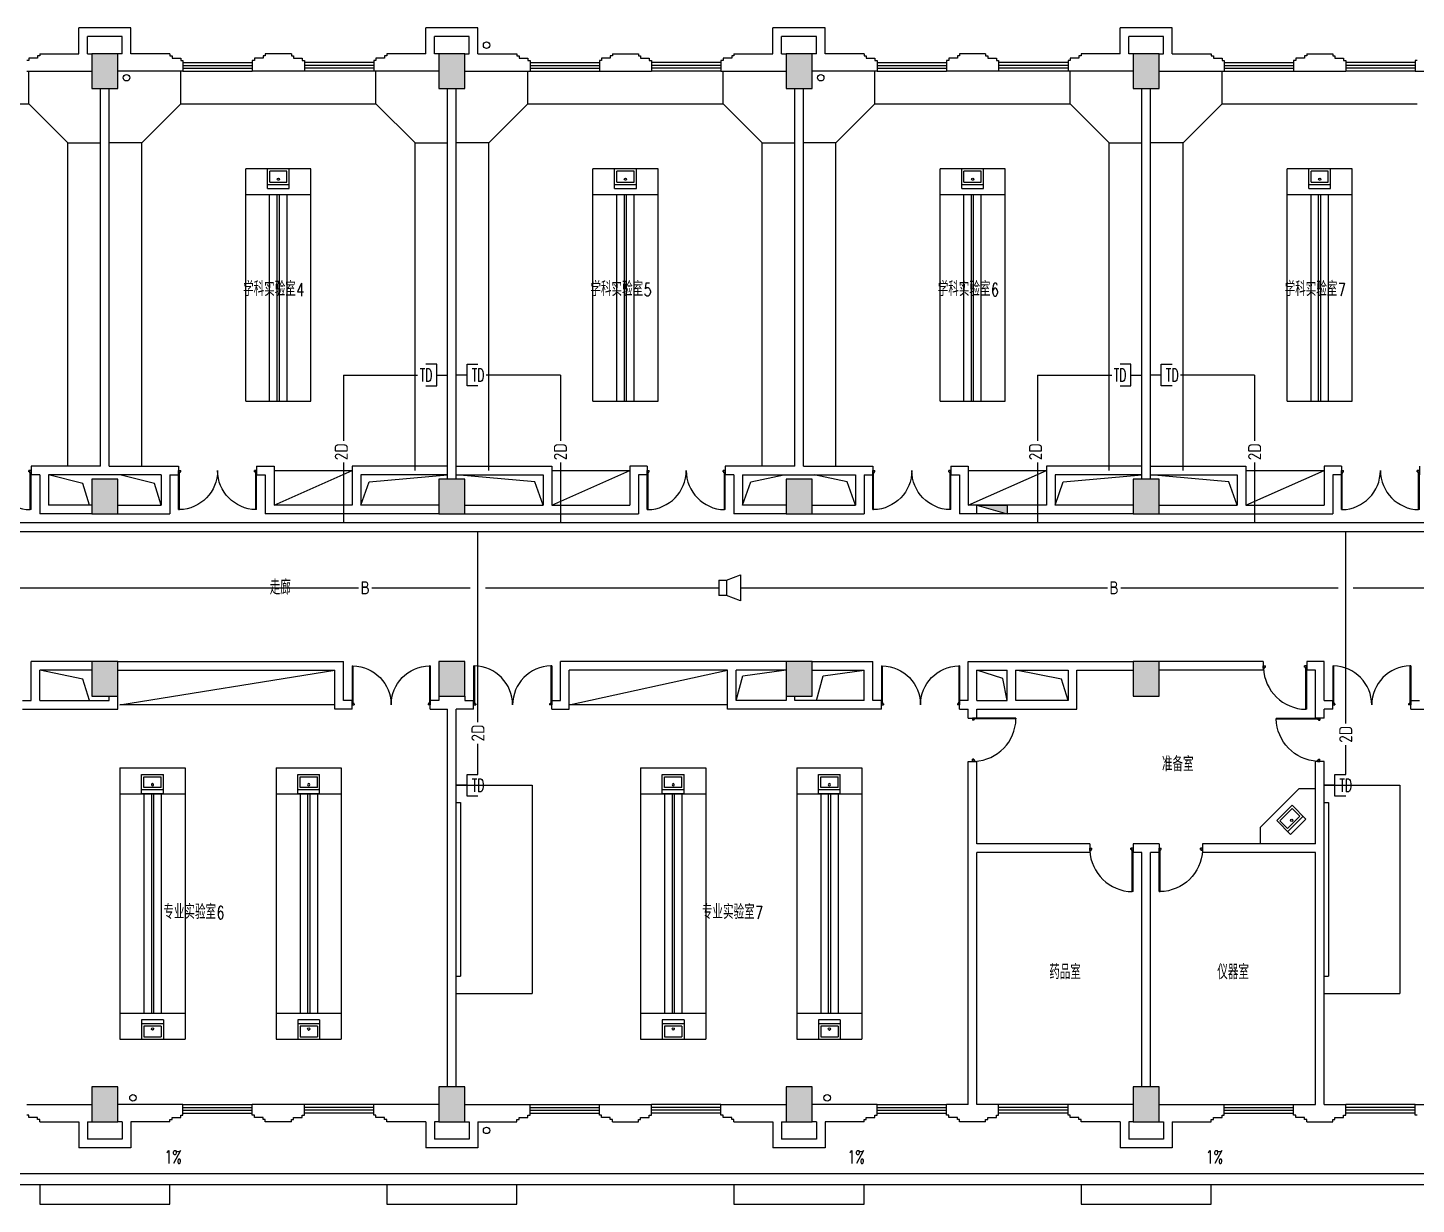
# Model space of a CAD drawing. Extents: x 190999 to 834799, y -200814 to 215286.
# Drawn here: x 586010 to 618010, y -68145 to -41044 of the extents above; entities that cross this region are included whole.
import ezdxf
from ezdxf.enums import TextEntityAlignment as Align

# ---------------------------------------------------------------- set-up
doc = ezdxf.new("R2010")
doc.units = 0
doc.header["$LTSCALE"] = 1000
doc.header["$MEASUREMENT"] = 0
for name, color, linetype in [('00-EQUIP', 3, 'Continuous'), ('00-SIG_TEXT', 7, 'Continuous'), ('00-WIRE-4', 6, 'Continuous'), ('A-墙线', 2, 'Continuous'), ('A-外包装修', 250, 'Continuous'), ('A-外窗', 145, 'Continuous'), ('A-家具', 250, 'Continuous'), ('A-门', 167, 'Continuous'), ('COLUMN', 2, 'Continuous'), ('EQUIP_消火栓', 6, 'Continuous'), ('PUB_HATCH', 250, 'Continuous'), ('PUB_TEXT', 7, 'Continuous'), ('屋面排水', 7, 'Continuous'), ('房间名称', 7, 'Continuous'), ('桥架', 1, 'Continuous'), ('洞口线', 177, 'Continuous'), ('雨水管', 3, 'Continuous'), ('雨水管口', 1, 'Continuous')]:
    doc.layers.add(name, color=color, linetype=linetype)
doc.styles.add('-GBCBIGGBENOR', font='GBENOR.shx', dxfattribs={"bigfont": 'GBCBIG.shx'})
doc.styles.add('_COMPLEX', font='COMPLEX.shx', dxfattribs={"width": 0.5})
doc.styles.add('_TCH_DIM', font='SIMPLEX', dxfattribs={"bigfont": 'GBCBIG'})
doc.styles.get("Standard").update_dxf_attribs({"font": 'simhei.ttf'})
doc.styles.add('zz-1', font='arial.ttf', dxfattribs={"width": 0.8})

# ---------------------------------------------------------------- blocks, each defined once
blk = doc.blocks.new('m1000')
at = {"layer": 'A-墙线'}
for p, q in [((0, 0), (0, 200)), ((1000, 0), (1000, 200))]:
    blk.add_line(p, q, dxfattribs=at)
at = {"layer": 'A-门'}
for p, q in [((0, 1100), (0, 100)), ((0, 1100), (20, 1100)), ((20, 1100), (20, 150)), ((0, 150), (30, 150)), ((0, 100), (50, 100)), ((30, 150), (30, 130)), ((30, 130), (50, 130)), ((50, 130), (50, 100)), ((950, 130), (950, 100)), ((970, 130), (950, 130)), ((1000, 100), (950, 100)), ((970, 150), (970, 130)), ((1000, 150), (970, 150)), ((1000, 150), (1000, 100))]:
    blk.add_line(p, q, dxfattribs=at)
blk.add_arc((0, 100), 1000, 2.866, 88.854, dxfattribs=at)
blk = doc.blocks.new('m1800')
at = {"layer": 'A-墙线'}
for p, q in [((-900, -100), (-900, 100)), ((900, -100), (900, 100))]:
    blk.add_line(p, q, dxfattribs=at)
at = {"layer": 'A-门'}
for p, q in [((-900, 900), (-900, 0)), ((-900, 900), (-880, 900)), ((-880, 900), (-880, 50)), ((880, 900), (880, 50)), ((900, 900), (880, 900)), ((900, 900), (900, 0)), ((-900, 50), (-870, 50)), ((-900, 0), (-850, 0)), ((-870, 50), (-870, 30)), ((-870, 30), (-850, 30)), ((-850, 30), (-850, 0)), ((850, 30), (850, 0)), ((870, 30), (850, 30)), ((900, 0), (850, 0)), ((870, 50), (870, 30)), ((900, 50), (870, 50))]:
    blk.add_line(p, q, dxfattribs=at)
for centre, start, end in [((-900, 0), 0, 88.7267), ((900, 0), 91.2733, 180)]:
    blk.add_arc(centre, 900, start, end, dxfattribs=at)
blk = doc.blocks.new('$TwtSys$00000434')
for p, q in [((-0.5, 0.5), (-0.5, -0.5)), ((-0.5, -0.5), (0.5, 0.5)), ((0.5, 0.5), (-0.5, 0.5)), ((0.5, -0.5), (0.5, 0.5)), ((-0.5, -0.5), (0.5, -0.5))]:
    blk.add_line(p, q)
blk.add_solid([(0.5, -0.5), (0.5, 0.5), (-0.5, -0.5)])
blk = doc.blocks.new('$plan$00001609')
at = {"linetype": 'Continuous'}
for p, q in [((0, -251), (0, 251)), ((0, 251), (450, 251)), ((93, -251), (93, 251)), ((146, -199), (146, 199)), ((146, 199), (397, 199)), ((397, 199), (397, -199)), ((450, 251), (450, -251)), ((0, -251), (450, -251)), ((146, -199), (397, -199))]:
    blk.add_line(p, q, dxfattribs=at)
blk.add_line((238, 2), (238, 0))
blk.add_arc((212, 0), 26, 4.716, 0, dxfattribs=at)
at = {"style": 'zz-1'}
for tag in ['YSIZE', 'XSIZE']:
    blk.add_attdef(tag, (0, 0), '', height=0.5, dxfattribs=at)
blk = doc.blocks.new('_LINKPT1')
at = {"color": 0}
blk.add_line((0, 0), (0, 0), dxfattribs=at)
blk = doc.blocks.new('IO37IMB6')
for p, q in [((-0.5, 0.499), (-0.5, 0.999)), ((0.5, 0.999), (0.5, 0.499)), ((0.5, 0.499), (-0.5, 0.499)), ((0, 0.5), (0, 0))]:
    blk.add_line(p, q)
at = {"xscale": 0.002, "yscale": 0.002, "zscale": 0.002}
for p in [(0, 1.384), (-0.5, 0.499), (0, 0), (0.5, 0.499)]:
    blk.add_blockref('_LINKPT1', p, dxfattribs=at)
at = {"style": '_COMPLEX', "width": 0.6, "flags": 8}
blk.add_attdef('$TEXT$', text='', height=0.6, dxfattribs=at).set_placement((0, 1), align=Align.MIDDLE_CENTER)
at = {"flags": 9}
blk.add_attdef('A', (0, 0), '', height=0.00002, dxfattribs=at)
blk = doc.blocks.new('OS28WV87')
for p, q in [((0, 0.35), (0, -0.35)), ((0, 0.35), (0.35, 0.35)), ((0.35, 0.35), (1, 0.6)), ((0.35, 0.35), (0.35, -0.35)), ((1, 0.6), (1, -0.6)), ((0.35, -0.35), (0, -0.35)), ((1, -0.6), (0.35, -0.35))]:
    blk.add_line(p, q)
at = {"xscale": 0.002, "yscale": 0.002, "zscale": 0.002}
for p in [(0, 0), (0.175, 0.35), (1, 0), (0.175, -0.35)]:
    blk.add_blockref('_LINKPT1', p, dxfattribs=at)
at = {"flags": 9}
blk.add_attdef('A', (0, 0), '', height=0.00002, dxfattribs=at)

msp = doc.modelspace()

# ---------------------------------------------------------------- hatches: boundary and pattern name
at = {"layer": 'PUB_HATCH'}
for points in [[(587484.6, -42444.4), (588084.6, -42444.4), (588084.6, -41644.4), (587484.6, -41644.4)], [(595484.6, -42444.4), (596084.6, -42444.4), (596084.6, -41644.4), (595484.6, -41644.4)], [(603484.6, -42444.4), (604084.6, -42444.4), (604084.6, -41644.4), (603484.6, -41644.4)], [(611484.6, -42444.4), (612084.6, -42444.4), (612084.6, -41644.4), (611484.6, -41644.4)], [(587484.6, -52244.4), (588084.6, -52244.4), (588084.6, -51444.4), (587484.6, -51444.4)], [(595484.6, -52244.4), (596084.6, -52244.4), (596084.6, -51444.4), (595484.6, -51444.4)], [(603484.6, -52244.4), (604084.6, -52244.4), (604084.6, -51444.4), (603484.6, -51444.4)], [(611484.6, -52244.4), (612084.6, -52244.4), (612084.6, -51444.4), (611484.6, -51444.4)], [(587484.6, -56444.4), (588084.6, -56444.4), (588084.6, -55644.4), (587484.6, -55644.4)], [(595484.6, -56444.4), (596084.6, -56444.4), (596084.6, -55644.4), (595484.6, -55644.4)], [(603484.6, -56444.4), (604084.6, -56444.4), (604084.6, -55644.4), (603484.6, -55644.4)], [(611484.6, -56444.4), (612084.6, -56444.4), (612084.6, -55644.4), (611484.6, -55644.4)], [(587484.6, -66244.4), (588084.6, -66244.4), (588084.6, -65444.4), (587484.6, -65444.4)], [(595484.6, -66244.4), (596084.6, -66244.4), (596084.6, -65444.4), (595484.6, -65444.4)], [(603484.6, -66244.4), (604084.6, -66244.4), (604084.6, -65444.4), (603484.6, -65444.4)], [(611484.6, -66244.4), (612084.6, -66244.4), (612084.6, -65444.4), (611484.6, -65444.4)]]:
    msp.add_hatch(color=256, dxfattribs=at).paths.add_polyline_path(points)

# ---------------------------------------------------------------- linework, layer by layer
at = {"layer": '00-WIRE-4'}
for p, q in [((593284.6, -49044.4), (593284.6, -50560.3)), ((593284.6, -49044.4), (594992.7, -49044.4)), ((598284.6, -49044.4), (596576.4, -49044.4)), ((598284.6, -49044.4), (598284.6, -50560.3)), ((609284.6, -49044.4), (609284.6, -50560.3)), ((609284.6, -49044.4), (610992.7, -49044.4)), ((614284.6, -49044.4), (612576.4, -49044.4)), ((614284.6, -49044.4), (614284.6, -50560.3)), ((593284.6, -51060.9), (593284.6, -52444.4)), ((598284.6, -51060.9), (598284.6, -52444.4)), ((609284.6, -51060.9), (609284.6, -52444.4)), ((614284.6, -51060.9), (614284.6, -52444.4)), ((596384.1, -57039.1), (596384.1, -52644.4)), ((616384.1, -57068.1), (616384.1, -52644.4)), ((585134.6, -53944.4), (593635.5, -53944.4)), ((593940.5, -53944.4), (596209.1, -53944.4)), ((596559.1, -53944.4), (601934.6, -53944.4)), ((602434.6, -53944.4), (610893.7, -53944.4)), ((611198.7, -53944.4), (616209.1, -53944.4)), ((616559.1, -53944.4), (619234.6, -53944.4)), ((596384.1, -58244.4), (596384.1, -57539.7)), ((616384.1, -58244.4), (616384.1, -57568.7))]:
    msp.add_line(p, q, dxfattribs=at)
at = {"layer": 'A-墙线'}
for p, q in [((588384.6, -41044.4), (587184.6, -41044.4)), ((587184.6, -41644.4), (587184.6, -41044.4)), ((588184.6, -41244.4), (587384.6, -41244.4)), ((587384.6, -41644.4), (587384.6, -41244.4)), ((588184.6, -41644.4), (588184.6, -41244.4)), ((588384.6, -41644.4), (588384.6, -41044.4)), ((596384.6, -41044.4), (595184.6, -41044.4)), ((595184.6, -41644.4), (595184.6, -41044.4)), ((596184.6, -41244.4), (595384.6, -41244.4)), ((595384.6, -41644.4), (595384.6, -41244.4)), ((596184.6, -41644.4), (596184.6, -41244.4)), ((596384.6, -41644.4), (596384.6, -41044.4)), ((604384.6, -41044.4), (603184.6, -41044.4)), ((603184.6, -41644.4), (603184.6, -41044.4)), ((604184.6, -41244.4), (603384.6, -41244.4)), ((603384.6, -41644.4), (603384.6, -41244.4)), ((604184.6, -41644.4), (604184.6, -41244.4)), ((604384.6, -41644.4), (604384.6, -41044.4)), ((612384.6, -41044.4), (611184.6, -41044.4)), ((611184.6, -41644.4), (611184.6, -41044.4)), ((612184.6, -41244.4), (611384.6, -41244.4)), ((611384.6, -41644.4), (611384.6, -41244.4)), ((612184.6, -41644.4), (612184.6, -41244.4)), ((612384.6, -41644.4), (612384.6, -41044.4)), ((586034.6, -41794.4), (585984.6, -41794.4)), ((586034.6, -41744.4), (586034.6, -41794.4)), ((586234.6, -41744.4), (586034.6, -41744.4)), ((586234.6, -41694.4), (586234.6, -41744.4)), ((586284.6, -41694.4), (586234.6, -41694.4)), ((586284.6, -41644.4), (587184.6, -41644.4)), ((586284.6, -41644.4), (586284.6, -41694.4)), ((587384.6, -41644.4), (587484.6, -41644.4)), ((588184.6, -41644.4), (588084.6, -41644.4)), ((589284.6, -41644.4), (588384.6, -41644.4)), ((589284.6, -41644.4), (589284.6, -41694.4)), ((589284.6, -41694.4), (589334.6, -41694.4)), ((589334.6, -41694.4), (589334.6, -41744.4)), ((589334.6, -41744.4), (589534.6, -41744.4)), ((589534.6, -41744.4), (589534.6, -41794.4)), ((589534.6, -41794.4), (589584.6, -41794.4)), ((589584.6, -41794.4), (589584.6, -42044.4)), ((591234.6, -41794.4), (591184.6, -41794.4)), ((591184.6, -41794.4), (591184.6, -42044.4)), ((591234.6, -41744.4), (591234.6, -41794.4)), ((591434.6, -41744.4), (591234.6, -41744.4)), ((591434.6, -41694.4), (591434.6, -41744.4)), ((591484.6, -41694.4), (591434.6, -41694.4)), ((592084.6, -41644.4), (591484.6, -41644.4)), ((591484.6, -41644.4), (591484.6, -41694.4)), ((592084.6, -41644.4), (592084.6, -41694.4)), ((592084.6, -41694.4), (592134.6, -41694.4)), ((592134.6, -41694.4), (592134.6, -41744.4)), ((592134.6, -41744.4), (592334.6, -41744.4)), ((592334.6, -41744.4), (592334.6, -41794.4)), ((592334.6, -41794.4), (592384.6, -41794.4)), ((592384.6, -41794.4), (592384.6, -42044.4)), ((594034.6, -41794.4), (593984.6, -41794.4)), ((593984.6, -41794.4), (593984.6, -42044.4)), ((594034.6, -41744.4), (594034.6, -41794.4)), ((594234.6, -41744.4), (594034.6, -41744.4)), ((594234.6, -41694.4), (594234.6, -41744.4)), ((594284.6, -41694.4), (594234.6, -41694.4)), ((595184.6, -41644.4), (594284.6, -41644.4)), ((594284.6, -41644.4), (594284.6, -41694.4)), ((595484.6, -41644.4), (595384.6, -41644.4)), ((596084.6, -41644.4), (596184.6, -41644.4)), ((596384.6, -41644.4), (597284.6, -41644.4)), ((597284.6, -41644.4), (597284.6, -41694.4)), ((597284.6, -41694.4), (597334.6, -41694.4)), ((597334.6, -41694.4), (597334.6, -41744.4)), ((597334.6, -41744.4), (597534.6, -41744.4)), ((597534.6, -41744.4), (597534.6, -41794.4)), ((597534.6, -41794.4), (597584.6, -41794.4)), ((597584.6, -41794.4), (597584.6, -42044.4)), ((599234.6, -41794.4), (599184.6, -41794.4)), ((599184.6, -41794.4), (599184.6, -42044.4)), ((599234.6, -41744.4), (599234.6, -41794.4)), ((599434.6, -41744.4), (599234.6, -41744.4)), ((599434.6, -41694.4), (599434.6, -41744.4)), ((599484.6, -41694.4), (599434.6, -41694.4)), ((599484.6, -41644.4), (600084.6, -41644.4)), ((599484.6, -41644.4), (599484.6, -41694.4)), ((600084.6, -41644.4), (600084.6, -41694.4)), ((600084.6, -41694.4), (600134.6, -41694.4)), ((600134.6, -41694.4), (600134.6, -41744.4)), ((600134.6, -41744.4), (600334.6, -41744.4)), ((600334.6, -41744.4), (600334.6, -41794.4)), ((600334.6, -41794.4), (600384.6, -41794.4)), ((600384.6, -41794.4), (600384.6, -42044.4)), ((602034.6, -41794.4), (601984.6, -41794.4)), ((601984.6, -41794.4), (601984.6, -42044.4)), ((602034.6, -41744.4), (602034.6, -41794.4)), ((602234.6, -41744.4), (602034.6, -41744.4)), ((602234.6, -41694.4), (602234.6, -41744.4)), ((602284.6, -41694.4), (602234.6, -41694.4)), ((602284.6, -41644.4), (603184.6, -41644.4)), ((602284.6, -41644.4), (602284.6, -41694.4)), ((603384.6, -41644.4), (603484.6, -41644.4)), ((604184.6, -41644.4), (604084.6, -41644.4)), ((605284.6, -41644.4), (604384.6, -41644.4)), ((605284.6, -41644.4), (605284.6, -41694.4)), ((605284.6, -41694.4), (605334.6, -41694.4)), ((605334.6, -41694.4), (605334.6, -41744.4)), ((605334.6, -41744.4), (605534.6, -41744.4)), ((605534.6, -41744.4), (605534.6, -41794.4)), ((605534.6, -41794.4), (605584.6, -41794.4)), ((605584.6, -41794.4), (605584.6, -42044.4)), ((607234.6, -41794.4), (607184.6, -41794.4)), ((607184.6, -41794.4), (607184.6, -42044.4)), ((607234.6, -41744.4), (607234.6, -41794.4)), ((607434.6, -41744.4), (607234.6, -41744.4)), ((607434.6, -41694.4), (607434.6, -41744.4)), ((607484.6, -41694.4), (607434.6, -41694.4)), ((608084.6, -41644.4), (607484.6, -41644.4)), ((607484.6, -41644.4), (607484.6, -41694.4)), ((608084.6, -41644.4), (608084.6, -41694.4)), ((608084.6, -41694.4), (608134.6, -41694.4)), ((608134.6, -41694.4), (608134.6, -41744.4)), ((608134.6, -41744.4), (608334.6, -41744.4)), ((608334.6, -41744.4), (608334.6, -41794.4)), ((608334.6, -41794.4), (608384.6, -41794.4)), ((608384.6, -41794.4), (608384.6, -42044.4)), ((610034.6, -41794.4), (609984.6, -41794.4)), ((609984.6, -41794.4), (609984.6, -42044.4)), ((610034.6, -41744.4), (610034.6, -41794.4)), ((610234.6, -41744.4), (610034.6, -41744.4)), ((610234.6, -41694.4), (610234.6, -41744.4)), ((610284.6, -41694.4), (610234.6, -41694.4)), ((611184.6, -41644.4), (610284.6, -41644.4)), ((610284.6, -41644.4), (610284.6, -41694.4)), ((611484.6, -41644.4), (611384.6, -41644.4)), ((612084.6, -41644.4), (612184.6, -41644.4)), ((612384.6, -41644.4), (613284.6, -41644.4)), ((613284.6, -41644.4), (613284.6, -41694.4)), ((613284.6, -41694.4), (613334.6, -41694.4)), ((613334.6, -41694.4), (613334.6, -41744.4)), ((613334.6, -41744.4), (613534.6, -41744.4)), ((613534.6, -41744.4), (613534.6, -41794.4)), ((613534.6, -41794.4), (613584.6, -41794.4)), ((613584.6, -41794.4), (613584.6, -42044.4)), ((615234.6, -41794.4), (615184.6, -41794.4)), ((615184.6, -41794.4), (615184.6, -42044.4)), ((615234.6, -41744.4), (615234.6, -41794.4)), ((615434.6, -41744.4), (615234.6, -41744.4)), ((615434.6, -41694.4), (615434.6, -41744.4)), ((615484.6, -41694.4), (615434.6, -41694.4)), ((615484.6, -41644.4), (616084.6, -41644.4)), ((615484.6, -41644.4), (615484.6, -41694.4)), ((616084.6, -41644.4), (616084.6, -41694.4)), ((616084.6, -41694.4), (616134.6, -41694.4)), ((616134.6, -41694.4), (616134.6, -41744.4)), ((616134.6, -41744.4), (616334.6, -41744.4)), ((616334.6, -41744.4), (616334.6, -41794.4)), ((616334.6, -41794.4), (616384.6, -41794.4)), ((616384.6, -41794.4), (616384.6, -42044.4)), ((618034.6, -41794.4), (617984.6, -41794.4)), ((617984.6, -41794.4), (617984.6, -42044.4)), ((585984.6, -42044.4), (587484.6, -42044.4)), ((589584.6, -42044.4), (588084.6, -42044.4)), ((592384.6, -42044.4), (591184.6, -42044.4)), ((595484.6, -42044.4), (593984.6, -42044.4)), ((596084.6, -42044.4), (597584.6, -42044.4)), ((599184.6, -42044.4), (600384.6, -42044.4)), ((601984.6, -42044.4), (603484.6, -42044.4)), ((605584.6, -42044.4), (604084.6, -42044.4)), ((608384.6, -42044.4), (607184.6, -42044.4)), ((611484.6, -42044.4), (609984.6, -42044.4)), ((612084.6, -42044.4), (613584.6, -42044.4)), ((615184.6, -42044.4), (616384.6, -42044.4)), ((617984.6, -42044.4), (619484.6, -42044.4)), ((587684.6, -51144.4), (587684.6, -42444.4)), ((587884.6, -51144.4), (587884.6, -42444.4)), ((595684.6, -51444.4), (595684.6, -42444.4)), ((595884.6, -51444.4), (595884.6, -42444.4)), ((603684.6, -51144.4), (603684.6, -42444.4)), ((603884.6, -51144.4), (603884.6, -42444.4)), ((611684.6, -51444.4), (611684.6, -42444.4)), ((611884.6, -51444.4), (611884.6, -42444.4)), ((587684.6, -51144.4), (586084.6, -51144.4)), ((587884.6, -51144.4), (589484.6, -51144.4)), ((591284.6, -51144.4), (591684.6, -51144.4)), ((591684.6, -51144.4), (591684.6, -52044.4)), ((600284.6, -51144.4), (599884.6, -51144.4)), ((599884.6, -51144.4), (599884.6, -52044.4)), ((603684.6, -51144.4), (602084.6, -51144.4)), ((603884.6, -51144.4), (605484.6, -51144.4)), ((607284.6, -51144.4), (607684.6, -51144.4)), ((607684.6, -51144.4), (607684.6, -52044.4)), ((616284.6, -51144.4), (615884.6, -51144.4)), ((615884.6, -51144.4), (615884.6, -52044.4)), ((586284.6, -51344.4), (586084.6, -51344.4)), ((586284.6, -51344.4), (586284.6, -52244.4)), ((589084.6, -51344.4), (586484.6, -51344.4)), ((586484.6, -51344.4), (586484.6, -52044.4)), ((589084.6, -51344.4), (589084.6, -52044.4)), ((589284.6, -51344.4), (589484.6, -51344.4)), ((589284.6, -51344.4), (589284.6, -52244.4)), ((591284.6, -51344.4), (591484.6, -51344.4)), ((591484.6, -51344.4), (591484.6, -52244.4)), ((600284.6, -51344.4), (600084.6, -51344.4)), ((600084.6, -51344.4), (600084.6, -52244.4)), ((602284.6, -51344.4), (602084.6, -51344.4)), ((602284.6, -51344.4), (602284.6, -52244.4)), ((602484.6, -51344.4), (605084.6, -51344.4)), ((602484.6, -51344.4), (602484.6, -52044.4)), ((605084.6, -51344.4), (605084.6, -52044.4)), ((605284.6, -51344.4), (605484.6, -51344.4)), ((605284.6, -51344.4), (605284.6, -52244.4)), ((607284.6, -51344.4), (607484.6, -51344.4)), ((607484.6, -51344.4), (607484.6, -52244.4)), ((616284.6, -51344.4), (616084.6, -51344.4)), ((616084.6, -51344.4), (616084.6, -52244.4)), ((587484.6, -52044.4), (586484.6, -52044.4)), ((588084.6, -52044.4), (589084.6, -52044.4)), ((593484.6, -52044.4), (591684.6, -52044.4)), ((595484.6, -52044.4), (593684.6, -52044.4)), ((596084.6, -52044.4), (597884.6, -52044.4)), ((598084.6, -52044.4), (599884.6, -52044.4)), ((603484.6, -52044.4), (602484.6, -52044.4)), ((604084.6, -52044.4), (605084.6, -52044.4)), ((609484.6, -52044.4), (607684.6, -52044.4)), ((611484.6, -52044.4), (609684.6, -52044.4)), ((612084.6, -52044.4), (613884.6, -52044.4)), ((614084.6, -52044.4), (615884.6, -52044.4)), ((587484.6, -52244.4), (586284.6, -52244.4)), ((588084.6, -52244.4), (589284.6, -52244.4)), ((595484.6, -52244.4), (591484.6, -52244.4)), ((596084.6, -52244.4), (600084.6, -52244.4)), ((603484.6, -52244.4), (602284.6, -52244.4)), ((604084.6, -52244.4), (605284.6, -52244.4)), ((611484.6, -52244.4), (607484.6, -52244.4)), ((612084.6, -52244.4), (616084.6, -52244.4)), ((586084.6, -56544.4), (586084.6, -55644.4)), ((587484.6, -55644.4), (586084.6, -55644.4)), ((588084.6, -55644.4), (593284.6, -55644.4)), ((593284.6, -56544.4), (593284.6, -55644.4)), ((603484.6, -55644.4), (598284.6, -55644.4)), ((598284.6, -56544.4), (598284.6, -55644.4)), ((604084.6, -55644.4), (605484.6, -55644.4)), ((605484.6, -56544.4), (605484.6, -55644.4)), ((607684.6, -56544.4), (607684.6, -55644.4)), ((607684.6, -55644.4), (611484.6, -55644.4)), ((614484.6, -55644.4), (612084.6, -55644.4)), ((615884.6, -55644.4), (615484.6, -55644.4)), ((615884.6, -56544.4), (615884.6, -55644.4)), ((586284.6, -56544.4), (586284.6, -55844.4)), ((587484.6, -55844.4), (586284.6, -55844.4)), ((588084.6, -55844.4), (593084.6, -55844.4)), ((593084.6, -56744.4), (593084.6, -55844.4)), ((602134.6, -55844.4), (598484.6, -55844.4)), ((598484.6, -56744.4), (598484.6, -55844.4)), ((603484.6, -55844.4), (602334.6, -55844.4)), ((604084.6, -55844.4), (605284.6, -55844.4)), ((605284.6, -56544.4), (605284.6, -55844.4)), ((607884.6, -56544.4), (607884.6, -55844.4)), ((607884.6, -55844.4), (608584.6, -55844.4)), ((608784.6, -55844.4), (609984.6, -55844.4)), ((610184.6, -55844.4), (611484.6, -55844.4)), ((614484.6, -55844.4), (612084.6, -55844.4)), ((615684.6, -55844.4), (615484.6, -55844.4)), ((615684.6, -56944.4), (615684.6, -55844.4)), ((585884.6, -56544.4), (586084.6, -56544.4)), ((586284.6, -56544.4), (587884.6, -56544.4)), ((587884.6, -56544.4), (587884.6, -56444.4)), ((588084.6, -56744.4), (588084.6, -56444.4)), ((593484.6, -56544.4), (593284.6, -56544.4)), ((595484.6, -56544.4), (595284.6, -56544.4)), ((595484.6, -56444.4), (595484.6, -56544.4)), ((596084.6, -56444.4), (596084.6, -56544.4)), ((596084.6, -56544.4), (596284.6, -56544.4)), ((598084.6, -56544.4), (598284.6, -56544.4)), ((603684.6, -56544.4), (603684.6, -56444.4)), ((605284.6, -56544.4), (603684.6, -56544.4)), ((605684.6, -56544.4), (605484.6, -56544.4)), ((607684.6, -56544.4), (607484.6, -56544.4)), ((615884.6, -56544.4), (616084.6, -56544.4)), ((617884.6, -56544.4), (618084.6, -56544.4)), ((585884.6, -56744.4), (588084.6, -56744.4)), ((593484.6, -56744.4), (593084.6, -56744.4)), ((595284.6, -56744.4), (595684.6, -56744.4)), ((595684.6, -65444.4), (595684.6, -56744.4)), ((595884.6, -65444.4), (595884.6, -56744.4)), ((596284.6, -56744.4), (595884.6, -56744.4)), ((598084.6, -56744.4), (598484.6, -56744.4)), ((607484.6, -56744.4), (607684.6, -56744.4)), ((607684.6, -56944.4), (607684.6, -56744.4)), ((607884.6, -56944.4), (607884.6, -56744.4)), ((615884.6, -56944.4), (615884.6, -56744.4)), ((616084.6, -56744.4), (615884.6, -56744.4)), ((607684.6, -65844.4), (607684.6, -57944.4)), ((607884.6, -59844.4), (607884.6, -57944.4)), ((615684.6, -59844.4), (615684.6, -57944.4)), ((615884.6, -65844.4), (615884.6, -57944.4)), ((610484.6, -59844.4), (607884.6, -59844.4)), ((607884.6, -65844.4), (607884.6, -60044.4)), ((610484.6, -60044.4), (607884.6, -60044.4)), ((612084.6, -59844.4), (611484.6, -59844.4)), ((611684.6, -60044.4), (611484.6, -60044.4)), ((611684.6, -65444.4), (611684.6, -60044.4)), ((612084.6, -60044.4), (611884.6, -60044.4)), ((611884.6, -65444.4), (611884.6, -60044.4)), ((615684.6, -59844.4), (613084.6, -59844.4)), ((615684.6, -60044.4), (613084.6, -60044.4)), ((615684.6, -65844.4), (615684.6, -60044.4)), ((585984.6, -65844.4), (587484.6, -65844.4)), ((589584.6, -65844.4), (588084.6, -65844.4)), ((589584.6, -66094.4), (589584.6, -65844.4)), ((592384.6, -65844.4), (591184.6, -65844.4)), ((591184.6, -66094.4), (591184.6, -65844.4)), ((592384.6, -66094.4), (592384.6, -65844.4)), ((595484.6, -65844.4), (593984.6, -65844.4)), ((593984.6, -66094.4), (593984.6, -65844.4)), ((596084.6, -65844.4), (597584.6, -65844.4)), ((597584.6, -66094.4), (597584.6, -65844.4)), ((599184.6, -65844.4), (600384.6, -65844.4)), ((599184.6, -66094.4), (599184.6, -65844.4)), ((600384.6, -66094.4), (600384.6, -65844.4)), ((601984.6, -65844.4), (603484.6, -65844.4)), ((601984.6, -66094.4), (601984.6, -65844.4)), ((605584.6, -65844.4), (604084.6, -65844.4)), ((605584.6, -66094.4), (605584.6, -65844.4)), ((607684.6, -65844.4), (607184.6, -65844.4)), ((607184.6, -66094.4), (607184.6, -65844.4)), ((608384.6, -65844.4), (607884.6, -65844.4)), ((608384.6, -66094.4), (608384.6, -65844.4)), ((611484.6, -65844.4), (609984.6, -65844.4)), ((609984.6, -66094.4), (609984.6, -65844.4)), ((612084.6, -65844.4), (613584.6, -65844.4)), ((613584.6, -66094.4), (613584.6, -65844.4)), ((615184.6, -65844.4), (615684.6, -65844.4)), ((615184.6, -66094.4), (615184.6, -65844.4)), ((615884.6, -65844.4), (616384.6, -65844.4)), ((616384.6, -66094.4), (616384.6, -65844.4)), ((617984.6, -65844.4), (619484.6, -65844.4)), ((617984.6, -66094.4), (617984.6, -65844.4)), ((586034.6, -66094.4), (585984.6, -66094.4)), ((586034.6, -66144.4), (586034.6, -66094.4)), ((586234.6, -66144.4), (586034.6, -66144.4)), ((586234.6, -66194.4), (586234.6, -66144.4)), ((586284.6, -66194.4), (586234.6, -66194.4)), ((586284.6, -66244.4), (586284.6, -66194.4)), ((589284.6, -66244.4), (589284.6, -66194.4)), ((589284.6, -66194.4), (589334.6, -66194.4)), ((589334.6, -66194.4), (589334.6, -66144.4)), ((589334.6, -66144.4), (589534.6, -66144.4)), ((589534.6, -66094.4), (589584.6, -66094.4)), ((589534.6, -66144.4), (589534.6, -66094.4)), ((591234.6, -66094.4), (591184.6, -66094.4)), ((591234.6, -66144.4), (591234.6, -66094.4)), ((591434.6, -66144.4), (591234.6, -66144.4)), ((591434.6, -66194.4), (591434.6, -66144.4)), ((591484.6, -66194.4), (591434.6, -66194.4)), ((591484.6, -66244.4), (591484.6, -66194.4)), ((592084.6, -66244.4), (592084.6, -66194.4)), ((592084.6, -66194.4), (592134.6, -66194.4)), ((592134.6, -66194.4), (592134.6, -66144.4)), ((592134.6, -66144.4), (592334.6, -66144.4)), ((592334.6, -66094.4), (592384.6, -66094.4)), ((592334.6, -66144.4), (592334.6, -66094.4)), ((594034.6, -66094.4), (593984.6, -66094.4)), ((594034.6, -66144.4), (594034.6, -66094.4)), ((594234.6, -66144.4), (594034.6, -66144.4)), ((594234.6, -66194.4), (594234.6, -66144.4)), ((594284.6, -66194.4), (594234.6, -66194.4)), ((594284.6, -66244.4), (594284.6, -66194.4)), ((597284.6, -66244.4), (597284.6, -66194.4)), ((597284.6, -66194.4), (597334.6, -66194.4)), ((597334.6, -66194.4), (597334.6, -66144.4)), ((597334.6, -66144.4), (597534.6, -66144.4)), ((597534.6, -66094.4), (597584.6, -66094.4)), ((597534.6, -66144.4), (597534.6, -66094.4)), ((599234.6, -66094.4), (599184.6, -66094.4)), ((599234.6, -66144.4), (599234.6, -66094.4)), ((599434.6, -66144.4), (599234.6, -66144.4)), ((599434.6, -66194.4), (599434.6, -66144.4)), ((599484.6, -66194.4), (599434.6, -66194.4)), ((599484.6, -66244.4), (599484.6, -66194.4)), ((600084.6, -66244.4), (600084.6, -66194.4)), ((600084.6, -66194.4), (600134.6, -66194.4)), ((600134.6, -66194.4), (600134.6, -66144.4)), ((600134.6, -66144.4), (600334.6, -66144.4)), ((600334.6, -66094.4), (600384.6, -66094.4)), ((600334.6, -66144.4), (600334.6, -66094.4)), ((602034.6, -66094.4), (601984.6, -66094.4)), ((602034.6, -66144.4), (602034.6, -66094.4)), ((602234.6, -66144.4), (602034.6, -66144.4)), ((602234.6, -66194.4), (602234.6, -66144.4)), ((602284.6, -66194.4), (602234.6, -66194.4)), ((602284.6, -66244.4), (602284.6, -66194.4)), ((605284.6, -66244.4), (605284.6, -66194.4)), ((605284.6, -66194.4), (605334.6, -66194.4)), ((605334.6, -66194.4), (605334.6, -66144.4)), ((605334.6, -66144.4), (605534.6, -66144.4)), ((605534.6, -66094.4), (605584.6, -66094.4)), ((605534.6, -66144.4), (605534.6, -66094.4)), ((607234.6, -66094.4), (607184.6, -66094.4)), ((607234.6, -66144.4), (607234.6, -66094.4)), ((607434.6, -66144.4), (607234.6, -66144.4)), ((607434.6, -66194.4), (607434.6, -66144.4)), ((607484.6, -66194.4), (607434.6, -66194.4)), ((607484.6, -66244.4), (607484.6, -66194.4)), ((608084.6, -66244.4), (608084.6, -66194.4)), ((608084.6, -66194.4), (608134.6, -66194.4)), ((608134.6, -66194.4), (608134.6, -66144.4)), ((608134.6, -66144.4), (608334.6, -66144.4)), ((608334.6, -66094.4), (608384.6, -66094.4)), ((608334.6, -66144.4), (608334.6, -66094.4)), ((610034.6, -66094.4), (609984.6, -66094.4)), ((610034.6, -66144.4), (610034.6, -66094.4)), ((610234.6, -66144.4), (610034.6, -66144.4)), ((610234.6, -66194.4), (610234.6, -66144.4)), ((610284.6, -66194.4), (610234.6, -66194.4)), ((610284.6, -66244.4), (610284.6, -66194.4)), ((613284.6, -66244.4), (613284.6, -66194.4)), ((613284.6, -66194.4), (613334.6, -66194.4)), ((613334.6, -66194.4), (613334.6, -66144.4)), ((613334.6, -66144.4), (613534.6, -66144.4)), ((613534.6, -66094.4), (613584.6, -66094.4)), ((613534.6, -66144.4), (613534.6, -66094.4)), ((615234.6, -66094.4), (615184.6, -66094.4)), ((615234.6, -66144.4), (615234.6, -66094.4)), ((615434.6, -66144.4), (615234.6, -66144.4)), ((615434.6, -66194.4), (615434.6, -66144.4)), ((615484.6, -66194.4), (615434.6, -66194.4)), ((615484.6, -66244.4), (615484.6, -66194.4)), ((616084.6, -66244.4), (616084.6, -66194.4)), ((616084.6, -66194.4), (616134.6, -66194.4)), ((616134.6, -66194.4), (616134.6, -66144.4)), ((616134.6, -66144.4), (616334.6, -66144.4)), ((616334.6, -66094.4), (616384.6, -66094.4)), ((616334.6, -66144.4), (616334.6, -66094.4)), ((618034.6, -66094.4), (617984.6, -66094.4)), ((586284.6, -66244.4), (587184.6, -66244.4)), ((587184.6, -66244.4), (587184.6, -66844.4)), ((587384.6, -66244.4), (587484.6, -66244.4)), ((587384.6, -66244.4), (587384.6, -66644.4)), ((588184.6, -66244.4), (588084.6, -66244.4)), ((588184.6, -66244.4), (588184.6, -66644.4)), ((589284.6, -66244.4), (588384.6, -66244.4)), ((588384.6, -66244.4), (588384.6, -66844.4)), ((592084.6, -66244.4), (591484.6, -66244.4)), ((595184.6, -66244.4), (594284.6, -66244.4)), ((595184.6, -66244.4), (595184.6, -66844.4)), ((595484.6, -66244.4), (595384.6, -66244.4)), ((595384.6, -66244.4), (595384.6, -66644.4)), ((596084.6, -66244.4), (596184.6, -66244.4)), ((596184.6, -66244.4), (596184.6, -66644.4)), ((596384.6, -66244.4), (597284.6, -66244.4)), ((596384.6, -66244.4), (596384.6, -66844.4)), ((599484.6, -66244.4), (600084.6, -66244.4)), ((602284.6, -66244.4), (603184.6, -66244.4)), ((603184.6, -66244.4), (603184.6, -66844.4)), ((603384.6, -66244.4), (603484.6, -66244.4)), ((603384.6, -66244.4), (603384.6, -66644.4)), ((604184.6, -66244.4), (604084.6, -66244.4)), ((604184.6, -66244.4), (604184.6, -66644.4)), ((605284.6, -66244.4), (604384.6, -66244.4)), ((604384.6, -66244.4), (604384.6, -66844.4)), ((608084.6, -66244.4), (607484.6, -66244.4)), ((611184.6, -66244.4), (610284.6, -66244.4)), ((611184.6, -66244.4), (611184.6, -66844.4)), ((611484.6, -66244.4), (611384.6, -66244.4)), ((611384.6, -66244.4), (611384.6, -66644.4)), ((612084.6, -66244.4), (612184.6, -66244.4)), ((612184.6, -66244.4), (612184.6, -66644.4)), ((612384.6, -66244.4), (613284.6, -66244.4)), ((612384.6, -66244.4), (612384.6, -66844.4)), ((615484.6, -66244.4), (616084.6, -66244.4)), ((588384.6, -66844.4), (587184.6, -66844.4)), ((588184.6, -66644.4), (587384.6, -66644.4)), ((596384.6, -66844.4), (595184.6, -66844.4)), ((596184.6, -66644.4), (595384.6, -66644.4)), ((604384.6, -66844.4), (603184.6, -66844.4)), ((604184.6, -66644.4), (603384.6, -66644.4)), ((612384.6, -66844.4), (611184.6, -66844.4)), ((612184.6, -66644.4), (611384.6, -66644.4))]:
    msp.add_line(p, q, dxfattribs=at)
for points in [[(595684.6, -51144.4), (593484.6, -51144.4), (593484.6, -52044.4)], [(595884.6, -51144.4), (598084.6, -51144.4), (598084.6, -52044.4)], [(611684.6, -51144.4), (609484.6, -51144.4), (609484.6, -52044.4)], [(611884.6, -51144.4), (614084.6, -51144.4), (614084.6, -52044.4)], [(595684.6, -51344.4), (593684.6, -51344.4), (593684.6, -52044.4)], [(595884.6, -51344.4), (597884.6, -51344.4), (597884.6, -52044.4)], [(611684.6, -51344.4), (609684.6, -51344.4), (609684.6, -52044.4)], [(611884.6, -51344.4), (613884.6, -51344.4), (613884.6, -52044.4)], [(605684.6, -56744.4), (602134.6, -56744.4), (602134.6, -55844.4)], [(603484.6, -56444.4), (603484.6, -56544.4), (602334.6, -56544.4), (602334.6, -55844.4)], [(607884.6, -56544.4), (608584.6, -56544.4), (608584.6, -55844.4)], [(607884.6, -56744.4), (610184.6, -56744.4), (610184.6, -55844.4)], [(609984.6, -55844.4), (609984.6, -56544.4), (608784.6, -56544.4), (608784.6, -55844.4)], [(617884.6, -56744.4), (621934.6, -56744.4), (621934.6, -55844.4)]]:
    msp.add_lwpolyline(points, dxfattribs=at)
at = {"layer": 'A-外包装修'}
for p, q in [((629634.6, -67444.6), (565484.6, -67444.6)), ((629884.6, -67694.6), (565234.6, -67694.6))]:
    msp.add_line(p, q, dxfattribs=at)
for points in [[(586284.2, -67694.6), (586284.2, -68144.7), (589284.9, -68144.7), (589284.9, -67694.6)], [(594284.2, -67694.6), (594284.2, -68144.7), (597284.9, -68144.7), (597284.9, -67694.6)], [(602284.2, -67694.6), (602284.2, -68144.7), (605284.9, -68144.7), (605284.9, -67694.6)], [(610284.2, -67694.6), (610284.2, -68144.7), (613284.9, -68144.7), (613284.9, -67694.6)]]:
    msp.add_lwpolyline(points, dxfattribs=at)
at = {"layer": 'A-外窗'}
for p, q in [((589584.6, -41844.4), (591184.6, -41844.4)), ((589584.6, -41914.4), (591184.6, -41914.4)), ((593984.6, -41844.4), (592384.6, -41844.4)), ((593984.6, -41914.4), (592384.6, -41914.4)), ((597584.6, -41844.4), (599184.6, -41844.4)), ((597584.6, -41914.4), (599184.6, -41914.4)), ((601984.6, -41844.4), (600384.6, -41844.4)), ((601984.6, -41914.4), (600384.6, -41914.4)), ((605584.6, -41844.4), (607184.6, -41844.4)), ((605584.6, -41914.4), (607184.6, -41914.4)), ((609984.6, -41844.4), (608384.6, -41844.4)), ((609984.6, -41914.4), (608384.6, -41914.4)), ((613584.6, -41844.4), (615184.6, -41844.4)), ((613584.6, -41914.4), (615184.6, -41914.4)), ((617984.6, -41844.4), (616384.6, -41844.4)), ((617984.6, -41914.4), (616384.6, -41914.4)), ((589584.6, -41974.4), (591184.6, -41974.4)), ((589584.6, -42044.4), (591184.6, -42044.4)), ((593984.6, -41974.4), (592384.6, -41974.4)), ((593984.6, -42044.4), (592384.6, -42044.4)), ((597584.6, -41974.4), (599184.6, -41974.4)), ((597584.6, -42044.4), (599184.6, -42044.4)), ((601984.6, -41974.4), (600384.6, -41974.4)), ((601984.6, -42044.4), (600384.6, -42044.4)), ((605584.6, -41974.4), (607184.6, -41974.4)), ((605584.6, -42044.4), (607184.6, -42044.4)), ((609984.6, -41974.4), (608384.6, -41974.4)), ((609984.6, -42044.4), (608384.6, -42044.4)), ((613584.6, -41974.4), (615184.6, -41974.4)), ((613584.6, -42044.4), (615184.6, -42044.4)), ((617984.6, -41974.4), (616384.6, -41974.4)), ((617984.6, -42044.4), (616384.6, -42044.4)), ((589584.6, -65844.4), (591184.6, -65844.4)), ((589584.6, -65914.4), (591184.6, -65914.4)), ((593984.6, -65844.4), (592384.6, -65844.4)), ((593984.6, -65914.4), (592384.6, -65914.4)), ((597584.6, -65844.4), (599184.6, -65844.4)), ((597584.6, -65914.4), (599184.6, -65914.4)), ((601984.6, -65844.4), (600384.6, -65844.4)), ((601984.6, -65914.4), (600384.6, -65914.4)), ((605584.6, -65844.4), (607184.6, -65844.4)), ((605584.6, -65914.4), (607184.6, -65914.4)), ((609984.6, -65844.4), (608384.6, -65844.4)), ((609984.6, -65914.4), (608384.6, -65914.4)), ((613584.6, -65844.4), (615184.6, -65844.4)), ((613584.6, -65914.4), (615184.6, -65914.4)), ((617984.6, -65844.4), (616384.6, -65844.4)), ((617984.6, -65914.4), (616384.6, -65914.4)), ((589584.6, -65974.4), (591184.6, -65974.4)), ((589584.6, -66044.4), (591184.6, -66044.4)), ((593984.6, -65974.4), (592384.6, -65974.4)), ((593984.6, -66044.4), (592384.6, -66044.4)), ((597584.6, -65974.4), (599184.6, -65974.4)), ((597584.6, -66044.4), (599184.6, -66044.4)), ((601984.6, -65974.4), (600384.6, -65974.4)), ((601984.6, -66044.4), (600384.6, -66044.4)), ((605584.6, -65974.4), (607184.6, -65974.4)), ((605584.6, -66044.4), (607184.6, -66044.4)), ((609984.6, -65974.4), (608384.6, -65974.4)), ((609984.6, -66044.4), (608384.6, -66044.4)), ((613584.6, -65974.4), (615184.6, -65974.4)), ((613584.6, -66044.4), (615184.6, -66044.4)), ((617984.6, -65974.4), (616384.6, -65974.4)), ((617984.6, -66044.4), (616384.6, -66044.4))]:
    msp.add_line(p, q, dxfattribs=at)
at = {"layer": 'A-家具'}
for p, q in [((586034.6, -42794.4), (586034.6, -42044.4)), ((589534.6, -42794.4), (589534.6, -42044.4)), ((594034.6, -42794.4), (594034.6, -42044.4)), ((597534.6, -42794.4), (597534.6, -42044.4)), ((602034.6, -42794.4), (602034.6, -42044.4)), ((605534.6, -42794.4), (605534.6, -42044.4)), ((610034.6, -42794.4), (610034.6, -42044.4)), ((613534.6, -42794.4), (613534.6, -42044.4)), ((581534.6, -42794.4), (586034.6, -42794.4)), ((586034.6, -42794.4), (586934.6, -43694.4)), ((589534.6, -42794.4), (588634.6, -43694.4)), ((589534.6, -42794.4), (594034.6, -42794.4)), ((594034.6, -42794.4), (594934.6, -43694.4)), ((597534.6, -42794.4), (596634.6, -43694.4)), ((597534.6, -42794.4), (602034.6, -42794.4)), ((602034.6, -42794.4), (602934.6, -43694.4)), ((605534.6, -42794.4), (604634.6, -43694.4)), ((605534.6, -42794.4), (610034.6, -42794.4)), ((610034.6, -42794.4), (610934.6, -43694.4)), ((613534.6, -42794.4), (612634.6, -43694.4)), ((613534.6, -42794.4), (618034.6, -42794.4)), ((586934.6, -51144.4), (586934.6, -43694.4)), ((586934.6, -43694.4), (587684.6, -43694.4)), ((588634.6, -43694.4), (587884.6, -43694.4)), ((588634.6, -51144.4), (588634.6, -43694.4)), ((594934.6, -51244.4), (594934.6, -43694.4)), ((594934.6, -43694.4), (595684.6, -43694.4)), ((596634.6, -43694.4), (595884.6, -43694.4)), ((596634.6, -51244.4), (596634.6, -43694.4)), ((602934.6, -51144.4), (602934.6, -43694.4)), ((602934.6, -43694.4), (603684.6, -43694.4)), ((604634.6, -43694.4), (603884.6, -43694.4)), ((604634.6, -51144.4), (604634.6, -43694.4)), ((610934.6, -51244.4), (610934.6, -43694.4)), ((610934.6, -43694.4), (611684.6, -43694.4)), ((612634.6, -43694.4), (611884.6, -43694.4)), ((612634.6, -51244.4), (612634.6, -43694.4)), ((591034.6, -49644.4), (591034.6, -44294.4)), ((592534.6, -44294.4), (591034.6, -44294.4)), ((592534.6, -49644.4), (592534.6, -44294.4)), ((599034.6, -49644.4), (599034.6, -44294.4)), ((600534.6, -44294.4), (599034.6, -44294.4)), ((600534.6, -49644.4), (600534.6, -44294.4)), ((607034.6, -49644.4), (607034.6, -44294.4)), ((608534.6, -44294.4), (607034.6, -44294.4)), ((608534.6, -49644.4), (608534.6, -44294.4)), ((615034.6, -49644.4), (615034.6, -44294.4)), ((616534.6, -44294.4), (615034.6, -44294.4)), ((616534.6, -49644.4), (616534.6, -44294.4)), ((592534.6, -44894.4), (591034.6, -44894.4)), ((591584.6, -49644.4), (591584.6, -44894.4)), ((591759.6, -49644.4), (591759.6, -44894.4)), ((591809.6, -49644.4), (591809.6, -44894.4)), ((591984.6, -49644.4), (591984.6, -44894.4)), ((600534.6, -44894.4), (599034.6, -44894.4)), ((599584.6, -49644.4), (599584.6, -44894.4)), ((599759.6, -49644.4), (599759.6, -44894.4)), ((599809.6, -49644.4), (599809.6, -44894.4)), ((599984.6, -49644.4), (599984.6, -44894.4)), ((608534.6, -44894.4), (607034.6, -44894.4)), ((607584.6, -49644.4), (607584.6, -44894.4)), ((607759.6, -49644.4), (607759.6, -44894.4)), ((607809.6, -49644.4), (607809.6, -44894.4)), ((607984.6, -49644.4), (607984.6, -44894.4)), ((616534.6, -44894.4), (615034.6, -44894.4)), ((615584.6, -49644.4), (615584.6, -44894.4)), ((615759.6, -49644.4), (615759.6, -44894.4)), ((615809.6, -49644.4), (615809.6, -44894.4)), ((615984.6, -49644.4), (615984.6, -44894.4)), ((591034.6, -49644.4), (592534.6, -49644.4)), ((599034.6, -49644.4), (600534.6, -49644.4)), ((607034.6, -49644.4), (608534.6, -49644.4)), ((615034.6, -49644.4), (616534.6, -49644.4)), ((591684.6, -51244.4), (593484.6, -51244.4)), ((591684.6, -52044.4), (593484.6, -51244.4)), ((598084.6, -51244.4), (599884.6, -51244.4)), ((598084.6, -52044.4), (599884.6, -51244.4)), ((607684.6, -51244.4), (609484.6, -51244.4)), ((607684.6, -52044.4), (609484.6, -51244.4)), ((614084.6, -51244.4), (615884.6, -51244.4)), ((614084.6, -52044.4), (615884.6, -51244.4)), ((588134.6, -56644.4), (593084.6, -55844.4)), ((598484.6, -56644.4), (602134.6, -55844.4)), ((593084.6, -56644.4), (588134.6, -56644.4)), ((602134.6, -56644.4), (598484.6, -56644.4)), ((588134.6, -58094.4), (588134.6, -64344.4)), ((588134.6, -58094.4), (589634.6, -58094.4)), ((589634.6, -58094.4), (589634.6, -64344.4)), ((591734.6, -58094.4), (591734.6, -64344.4)), ((591734.6, -58094.4), (593234.6, -58094.4)), ((593234.6, -58094.4), (593234.6, -64344.4)), ((600134.6, -58094.4), (600134.6, -64344.4)), ((600134.6, -58094.4), (601634.6, -58094.4)), ((601634.6, -58094.4), (601634.6, -64344.4)), ((603734.6, -58094.4), (603734.6, -64344.4)), ((603734.6, -58094.4), (605234.6, -58094.4)), ((605234.6, -58094.4), (605234.6, -64344.4)), ((595884.6, -58494.4), (597634.6, -58494.4)), ((597634.6, -58494.4), (597634.6, -63294.4)), ((615884.6, -58494.4), (617634.6, -58494.4)), ((617634.6, -58494.4), (617634.6, -63294.4)), ((588134.6, -58694.4), (589634.6, -58694.4)), ((588684.6, -58694.4), (588684.6, -63744.4)), ((588859.6, -58694.4), (588859.6, -63744.4)), ((588909.6, -58694.4), (588909.6, -63744.4)), ((589084.6, -58694.4), (589084.6, -63744.4)), ((591734.6, -58694.4), (593234.6, -58694.4)), ((592284.6, -58694.4), (592284.6, -63744.4)), ((592459.6, -58694.4), (592459.6, -63744.4)), ((592509.6, -58694.4), (592509.6, -63744.4)), ((592684.6, -58694.4), (592684.6, -63744.4)), ((600134.6, -58694.4), (601634.6, -58694.4)), ((600684.6, -58694.4), (600684.6, -63744.4)), ((600859.6, -58694.4), (600859.6, -63744.4)), ((600909.6, -58694.4), (600909.6, -63744.4)), ((601084.6, -58694.4), (601084.6, -63744.4)), ((603734.6, -58694.4), (605234.6, -58694.4)), ((604284.6, -58694.4), (604284.6, -63744.4)), ((604459.6, -58694.4), (604459.6, -63744.4)), ((604509.6, -58694.4), (604509.6, -63744.4)), ((604684.6, -58694.4), (604684.6, -63744.4)), ((614409.6, -59469.4), (615309.6, -58569.4)), ((615309.6, -58569.4), (615684.6, -58569.4)), ((595884.6, -58894.4), (595984.6, -58894.4)), ((595984.6, -58894.4), (595984.6, -62894.4)), ((615884.6, -58894.4), (615984.6, -58894.4)), ((615984.6, -58894.4), (615984.6, -62894.4)), ((614409.6, -59469.4), (614409.6, -59844.4)), ((595884.6, -62894.4), (595984.6, -62894.4)), ((615884.6, -62894.4), (615984.6, -62894.4)), ((595884.6, -63294.4), (597634.6, -63294.4)), ((615884.6, -63294.4), (617634.6, -63294.4)), ((588134.6, -63744.4), (589634.6, -63744.4)), ((591734.6, -63744.4), (593234.6, -63744.4)), ((600134.6, -63744.4), (601634.6, -63744.4)), ((603734.6, -63744.4), (605234.6, -63744.4)), ((588134.6, -64344.4), (589634.6, -64344.4)), ((591734.6, -64344.4), (593234.6, -64344.4)), ((600134.6, -64344.4), (601634.6, -64344.4)), ((603734.6, -64344.4), (605234.6, -64344.4))]:
    msp.add_line(p, q, dxfattribs=at)
at = {"layer": 'COLUMN'}
for p, q in [((588084.6, -41644.4), (587484.6, -41644.4)), ((587484.6, -41644.4), (587484.6, -42444.4)), ((588084.6, -42444.4), (588084.6, -41644.4)), ((596084.6, -41644.4), (595484.6, -41644.4)), ((595484.6, -41644.4), (595484.6, -42444.4)), ((596084.6, -42444.4), (596084.6, -41644.4)), ((604084.6, -41644.4), (603484.6, -41644.4)), ((603484.6, -41644.4), (603484.6, -42444.4)), ((604084.6, -42444.4), (604084.6, -41644.4)), ((612084.6, -41644.4), (611484.6, -41644.4)), ((611484.6, -41644.4), (611484.6, -42444.4)), ((612084.6, -42444.4), (612084.6, -41644.4)), ((587484.6, -42444.4), (588084.6, -42444.4)), ((595484.6, -42444.4), (596084.6, -42444.4)), ((603484.6, -42444.4), (604084.6, -42444.4)), ((611484.6, -42444.4), (612084.6, -42444.4)), ((588084.6, -51444.4), (587484.6, -51444.4)), ((587484.6, -51444.4), (587484.6, -52244.4)), ((588084.6, -52244.4), (588084.6, -51444.4)), ((596084.6, -51444.4), (595484.6, -51444.4)), ((595484.6, -51444.4), (595484.6, -52244.4)), ((596084.6, -52244.4), (596084.6, -51444.4)), ((604084.6, -51444.4), (603484.6, -51444.4)), ((603484.6, -51444.4), (603484.6, -52244.4)), ((604084.6, -52244.4), (604084.6, -51444.4)), ((612084.6, -51444.4), (611484.6, -51444.4)), ((611484.6, -51444.4), (611484.6, -52244.4)), ((612084.6, -52244.4), (612084.6, -51444.4)), ((587484.6, -52244.4), (588084.6, -52244.4)), ((595484.6, -52244.4), (596084.6, -52244.4)), ((603484.6, -52244.4), (604084.6, -52244.4)), ((611484.6, -52244.4), (612084.6, -52244.4)), ((588084.6, -55644.4), (587484.6, -55644.4)), ((587484.6, -55644.4), (587484.6, -56444.4)), ((588084.6, -56444.4), (588084.6, -55644.4)), ((596084.6, -55644.4), (595484.6, -55644.4)), ((595484.6, -55644.4), (595484.6, -56444.4)), ((596084.6, -56444.4), (596084.6, -55644.4)), ((604084.6, -55644.4), (603484.6, -55644.4)), ((603484.6, -55644.4), (603484.6, -56444.4)), ((604084.6, -56444.4), (604084.6, -55644.4)), ((612084.6, -55644.4), (611484.6, -55644.4)), ((611484.6, -55644.4), (611484.6, -56444.4)), ((612084.6, -56444.4), (612084.6, -55644.4)), ((587484.6, -56444.4), (588084.6, -56444.4)), ((595484.6, -56444.4), (596084.6, -56444.4)), ((603484.6, -56444.4), (604084.6, -56444.4)), ((611484.6, -56444.4), (612084.6, -56444.4)), ((588084.6, -65444.4), (587484.6, -65444.4)), ((587484.6, -65444.4), (587484.6, -66244.4)), ((588084.6, -66244.4), (588084.6, -65444.4)), ((596084.6, -65444.4), (595484.6, -65444.4)), ((595484.6, -65444.4), (595484.6, -66244.4)), ((596084.6, -66244.4), (596084.6, -65444.4)), ((604084.6, -65444.4), (603484.6, -65444.4)), ((603484.6, -65444.4), (603484.6, -66244.4)), ((604084.6, -66244.4), (604084.6, -65444.4)), ((612084.6, -65444.4), (611484.6, -65444.4)), ((611484.6, -65444.4), (611484.6, -66244.4)), ((612084.6, -66244.4), (612084.6, -65444.4)), ((587484.6, -66244.4), (588084.6, -66244.4)), ((595484.6, -66244.4), (596084.6, -66244.4)), ((603484.6, -66244.4), (604084.6, -66244.4)), ((611484.6, -66244.4), (612084.6, -66244.4))]:
    msp.add_line(p, q, dxfattribs=at)
at = {"layer": '屋面排水'}
for points in [[(589709.8, -67054.6, 0, 0, 0), (591102.2, -67054.6, 80, 0, 0), (591402.2, -67054.6, 0, 0, 0)], [(604692.3, -67054.6, 0, 0, 0), (603300, -67054.6, 80, 0, 0), (603000, -67054.6, 0, 0, 0)], [(613709.8, -67054.6, 0, 0, 0), (615102.2, -67054.6, 80, 0, 0), (615402.2, -67054.6, 0, 0, 0)]]:
    msp.add_lwpolyline(points, format="xyseb", dxfattribs=at)
at = {"layer": '桥架'}
for p, q in [((564784.6, -52444.4), (632384.6, -52444.4)), ((564784.6, -52644.4), (637484.6, -52644.4))]:
    msp.add_line(p, q, dxfattribs=at)
at = {"layer": '洞口线', "ltscale": 2}
for points in [[(587434.6, -52044.4), (587280.5, -51546.1), (586484.6, -51344.4)], [(589084.6, -52044.4), (588930.5, -51546.1), (588134.6, -51344.4)], [(593684.6, -52044.4), (593876.2, -51505.4), (595684.6, -51344.4)], [(597884.6, -52044.4), (597692.9, -51505.4), (595884.6, -51344.4)], [(602484.6, -52044.4), (602676.2, -51505.4), (603434.6, -51344.4)], [(605084.6, -52044.4), (604892.9, -51505.4), (604134.6, -51344.4)], [(609684.6, -52044.4), (609876.2, -51505.4), (611684.6, -51344.4)], [(613884.6, -52044.4), (613692.9, -51505.4), (611884.6, -51344.4)], [(587434.6, -56544.4), (587280.5, -56046.1), (586284.6, -55844.4)], [(602334.6, -56544.4), (602492.9, -55969.5), (603434.6, -55844.4)], [(604184.6, -56544.4), (604342.9, -55969.5), (605284.6, -55844.4)], [(608584.6, -56544.4), (608481.8, -56031.6), (607884.6, -55844.4)], [(609984.6, -56544.4), (609830.5, -56046.1), (608784.6, -55844.7)]]:
    msp.add_lwpolyline(points, dxfattribs=at)
at = {"layer": '雨水管'}
for centre in [(588284.6, -42194.4), (604284.6, -42194.4), (588434.6, -65694.4), (604434.6, -65694.4)]:
    msp.add_circle(centre, 75, dxfattribs=at)
at = {"layer": '雨水管口'}
for centre in [(596584.6, -41444.4), (596584.6, -66444.4)]:
    msp.add_circle(centre, 75, dxfattribs=at)

# ---------------------------------------------------------------- block references
at = {"layer": '00-EQUIP'}
ref = msp.add_blockref('IO37IMB6', (595684.6, -49044.4), dxfattribs=dict(at, xscale=-500, yscale=500, zscale=500, rotation=90))
ref.add_attrib('$TEXT$', 'TD', dxfattribs={"layer": '0', "height": 300, "style": '_COMPLEX', "width": 0.6, "flags": 8}).set_placement((595184.6, -49044.4), align=Align.MIDDLE_CENTER)
ref = msp.add_blockref('IO37IMB6', (595884.6, -49044.4), dxfattribs=dict(at, xscale=500, yscale=500, zscale=500, rotation=270))
ref.add_attrib('$TEXT$', 'TD', dxfattribs={"layer": '0', "height": 300, "style": '_COMPLEX', "width": 0.6, "flags": 8}).set_placement((596384.6, -49044.4), align=Align.MIDDLE_CENTER)
ref = msp.add_blockref('IO37IMB6', (611684.6, -49044.4), dxfattribs=dict(at, xscale=-500, yscale=500, zscale=500, rotation=90))
ref.add_attrib('$TEXT$', 'TD', dxfattribs={"layer": '0', "height": 300, "style": '_COMPLEX', "width": 0.6, "flags": 8}).set_placement((611184.6, -49044.4), align=Align.MIDDLE_CENTER)
ref = msp.add_blockref('IO37IMB6', (611884.6, -49044.4), dxfattribs=dict(at, xscale=500, yscale=500, zscale=500, rotation=270))
ref.add_attrib('$TEXT$', 'TD', dxfattribs={"layer": '0', "height": 300, "style": '_COMPLEX', "width": 0.6, "flags": 8}).set_placement((612384.6, -49044.4), align=Align.MIDDLE_CENTER)
at = {"layer": '00-EQUIP', "xscale": 500, "yscale": 500, "zscale": 500}
msp.add_blockref('OS28WV87', (601934.6, -53944.4), dxfattribs=at)
at = {"layer": '00-EQUIP'}
ref = msp.add_blockref('IO37IMB6', (595884.6, -58494.4), dxfattribs=dict(at, xscale=500, yscale=500, zscale=500, rotation=270))
ref.add_attrib('$TEXT$', 'TD', dxfattribs={"layer": '0', "height": 300, "style": '_COMPLEX', "width": 0.6, "flags": 8}).set_placement((596384.6, -58494.4), align=Align.MIDDLE_CENTER)
ref = msp.add_blockref('IO37IMB6', (615884.6, -58494.4), dxfattribs=dict(at, xscale=500, yscale=500, zscale=500, rotation=270))
ref.add_attrib('$TEXT$', 'TD', dxfattribs={"layer": '0', "height": 300, "style": '_COMPLEX', "width": 0.6, "flags": 8}).set_placement((616384.6, -58494.4), align=Align.MIDDLE_CENTER)
at = {"layer": 'A-家具', "yscale": -1}
for p, rotation in [((591784.6, -44744.4), 90.00000000000001), ((599784.6, -44744.4), 90.00000000000001), ((607784.6, -44744.4), 90.00000000000001), ((615784.6, -44744.4), 90.00000000000001), ((615289.9, -59449.7), 135), ((588884.6, -63894.4), 270), ((592484.6, -63894.4), 270), ((600884.6, -63894.4), 270), ((604484.6, -63894.4), 270)]:
    msp.add_blockref('$plan$00001609', p, dxfattribs=dict(at, rotation=rotation))
at = {"layer": 'A-家具', "rotation": 90}
for p in [(588884.6, -58694.4), (592484.6, -58694.4), (600884.6, -58694.4), (604484.6, -58694.4)]:
    msp.add_blockref('$plan$00001609', p, dxfattribs=at)
at = {"layer": 'A-门'}
for name, p, rotation in [('m1800', (585184.6, -51244.4), 180), ('m1800', (601184.6, -51244.4), 180), ('m1800', (617184.6, -51244.4), 180), ('m1000', (615484.6, -55644.4), 180), ('m1000', (607684.6, -56944.4), 270), ('m1000', (607684.6, -56944.4), 270), ('m1000', (611484.6, -59844.4), 180)]:
    msp.add_blockref(name, p, dxfattribs=dict(at, rotation=rotation))
at = {"layer": 'A-门', "xscale": -1}
for name, p, rotation in [('m1800', (590384.6, -51244.4), 180), ('m1800', (606384.6, -51244.4), 180), ('m1000', (615884.6, -56944.4), 90), ('m1000', (615884.6, -56944.4), 90), ('m1000', (612084.6, -59844.4), 180)]:
    msp.add_blockref(name, p, dxfattribs=dict(at, rotation=rotation))
for p in [(594384.6, -56644.4), (606584.6, -56644.4)]:
    msp.add_blockref('m1800', p, dxfattribs=at)
at = {"layer": 'A-门'}
for p in [(597184.6, -56644.4), (616984.6, -56644.4)]:
    msp.add_blockref('m1800', p, dxfattribs=at)
at = {"layer": 'EQUIP_消火栓', "xscale": -700, "yscale": 200, "zscale": 700, "rotation": 180}
msp.add_blockref('$TwtSys$00000434', (608234.9, -52144.4), dxfattribs=at)

# ---------------------------------------------------------------- texts
at = {"layer": '00-SIG_TEXT', "style": '-GBCBIGGBENOR'}
for p in [(593234.6, -50810.6), (598284.6, -50810.6), (609234.6, -50810.6), (614284.6, -50810.6), (596384.1, -57289.4), (616384.1, -57318.4)]:
    msp.add_text('2D', height=300, rotation=90, dxfattribs=at).set_placement(p, align=Align.MIDDLE_CENTER)
for p in [(593788, -53944.4), (611046.2, -53944.4)]:
    msp.add_text('B', height=300, dxfattribs=at).set_placement(p, align=Align.MIDDLE_CENTER)
at = {"layer": 'PUB_TEXT', "style": '_TCH_DIM', "width": 0.705882}
for p in [(589160, -67203.3), (604902.1, -67203.3), (613160.1, -67203.3)]:
    msp.add_text('1%', height=297.5, dxfattribs=at).set_placement(p)
at = {"layer": '房间名称', "style": '_TCH_DIM'}
for s, p in [('学科实验室', (590972.2, -47226.1)), ('学科实验室', (598977.2, -47226.1)), ('学科实验室', (606982.2, -47226.1)), ('学科实验室', (614977.2, -47226.1)), ('走廊', (591585.9, -54099.6)), ('准备室', (612148.5, -58171.2)), ('专业实验室', (589133.7, -61576.1)), ('专业实验室', (601546.6, -61576.1)), ('药品室', (609551.5, -62961.3)), ('仪器室', (613424.4, -62961.3))]:
    msp.add_text(s, height=337.59, dxfattribs=at).set_placement(p)
at = {"layer": '房间名称', "style": '_TCH_DIM', "width": 0.705882}
for s, p in [('4', (592200.9, -47226.1)), ('5', (600205.9, -47226.1)), ('6', (608210.9, -47226.1)), ('7', (616205.9, -47226.1)), ('6', (590362.4, -61576.1)), ('7', (602775.3, -61576.1))]:
    msp.add_text(s, height=297.5, dxfattribs=at).set_placement(p)

doc.saveas('drawing.dxf')
